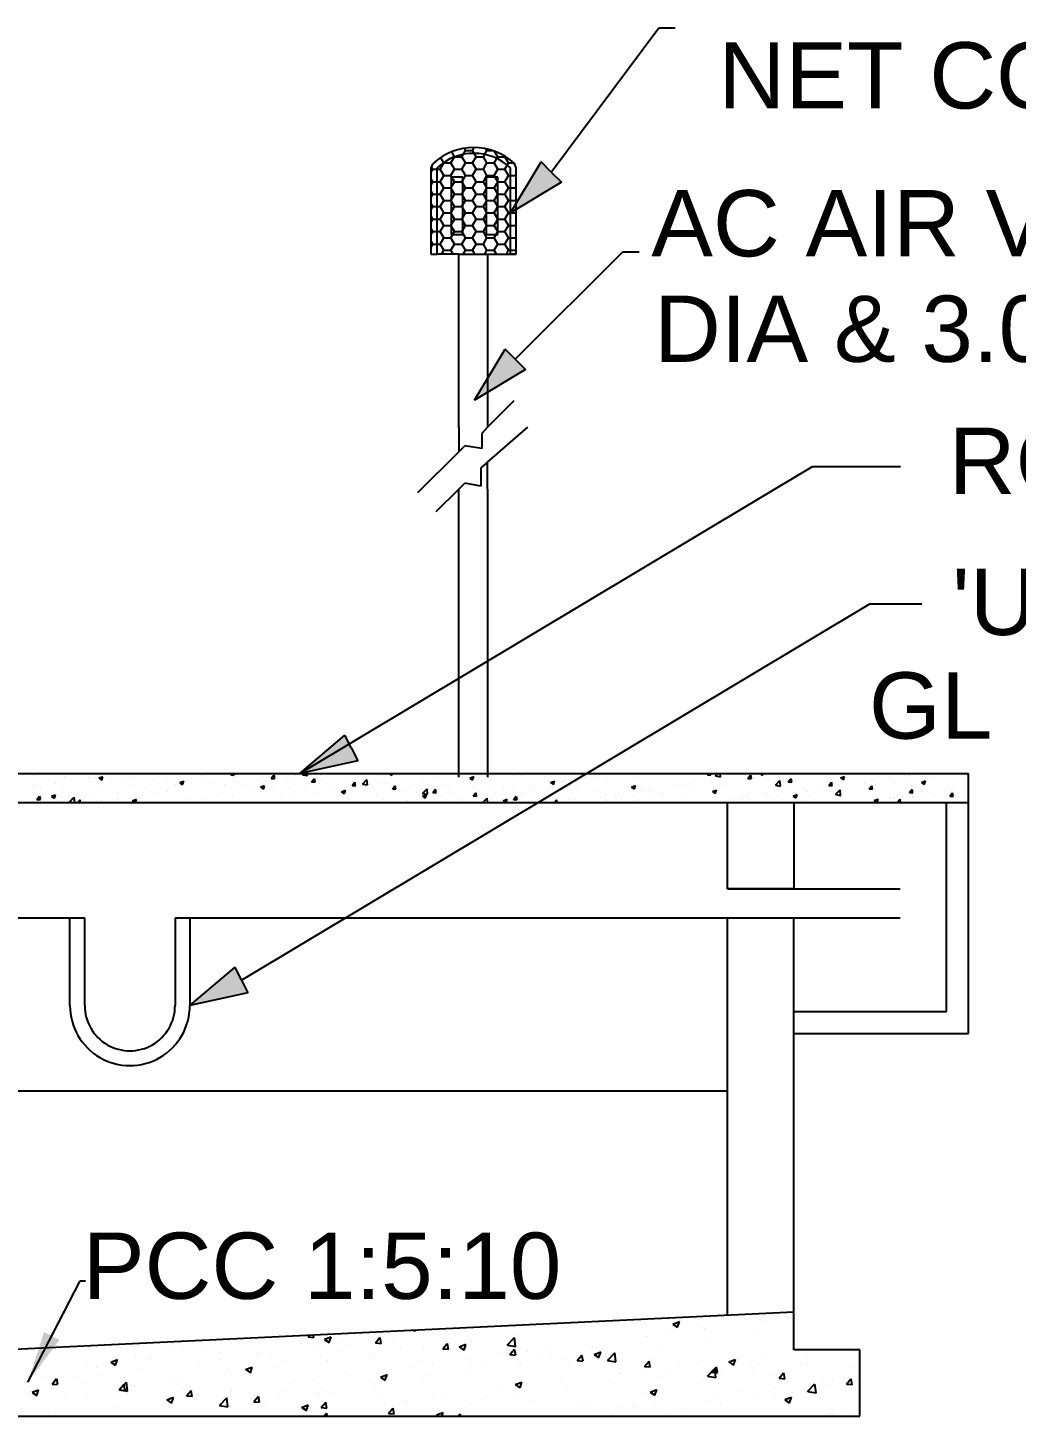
# Model space of a CAD drawing. Header units: metres. Extents: x 0 to 184, y 0 to 104.
# Drawn here: x 4.95 to 10.05, y 14.82 to 21.99 of the extents above; entities that cross this region are included whole.
import ezdxf

# ---------------------------------------------------------------- set-up
doc = ezdxf.new("R2010")
doc.units = ezdxf.units.M
doc.styles.get("Standard").update_dxf_attribs({"font": 'arial.ttf', "height": 0.35})

msp = doc.modelspace()

# ---------------------------------------------------------------- linework, layer by layer
at = {"color": 7, "lineweight": 25}
for p, q in [((7.65043, 21.2407), (8.2045, 21.98526)), ((8.2045, 21.98526), (8.28988, 21.98526)), ((7.15139, 21.32012), (7.13676, 21.34546)), ((7.18855, 21.32012), (7.20712, 21.35229)), ((7.20712, 21.35229), (7.20081, 21.36323)), ((7.20712, 21.35229), (7.24428, 21.35229)), ((7.24428, 21.35229), (7.25294, 21.36729)), ((7.26286, 21.32012), (7.24428, 21.35229)), ((7.30001, 21.32012), (7.31859, 21.35229)), ((7.31859, 21.35229), (7.31367, 21.36082)), ((7.31859, 21.35229), (7.34581, 21.35229)), ((7.37432, 21.32012), (7.35824, 21.34797)), ((7.03154, 21.26327), (7.04106, 21.28507)), ((7.07708, 21.25576), (7.09566, 21.28794)), ((7.09566, 21.28794), (7.07972, 21.31554)), ((7.09566, 21.28794), (7.13281, 21.28794)), ((7.13281, 21.28794), (7.15139, 21.32012)), ((7.15139, 21.25576), (7.13281, 21.28794)), ((7.15139, 21.32012), (7.18855, 21.32012)), ((7.20712, 21.28794), (7.18855, 21.32012)), ((7.18855, 21.25576), (7.20712, 21.28794)), ((7.20712, 21.28794), (7.24428, 21.28794)), ((7.24428, 21.28794), (7.26286, 21.32012)), ((7.26286, 21.25576), (7.24428, 21.28794)), ((7.26286, 21.32012), (7.30001, 21.32012)), ((7.31859, 21.28794), (7.30001, 21.32012)), ((7.30001, 21.25576), (7.31859, 21.28794)), ((7.31859, 21.28794), (7.35574, 21.28794)), ((7.35574, 21.28794), (7.37432, 21.32012)), ((7.37432, 21.25576), (7.35574, 21.28794)), ((7.37432, 21.32012), (7.41148, 21.32012)), ((7.41148, 21.32012), (7.41233, 21.3216)), ((7.43006, 21.28794), (7.41148, 21.32012)), ((7.41148, 21.25576), (7.43006, 21.28794)), ((7.43006, 21.28794), (7.45732, 21.28794)), ((7.44025, 21.03052), (7.59789, 21.29325)), ((7.46998, 21.26327), (7.46046, 21.28507)), ((7.65043, 21.2407), (7.59789, 21.29325)), ((7.03154, 20.8174), (7.03154, 21.26327)), ((7.03154, 21.24125), (7.03992, 21.25576)), ((7.03992, 21.19141), (7.03154, 21.20592)), ((7.03992, 21.25576), (7.03329, 21.26726)), ((7.03992, 21.25576), (7.07708, 21.25576)), ((7.06127, 20.8174), (7.06127, 21.26327)), ((7.09566, 21.22358), (7.07708, 21.25576)), ((7.07708, 21.19141), (7.09566, 21.22358)), ((7.09566, 21.22358), (7.13281, 21.22358)), ((7.13281, 21.22358), (7.15139, 21.25576)), ((7.15139, 21.19141), (7.13281, 21.22358)), ((7.19395, 21.21554), (7.13401, 21.21554)), ((7.13401, 21.21554), (7.13401, 20.9187)), ((7.15139, 21.25576), (7.18855, 21.25576)), ((7.20712, 21.22358), (7.18855, 21.25576)), ((7.18855, 21.19141), (7.20712, 21.22358)), ((7.19395, 20.9187), (7.19395, 21.21554)), ((7.20712, 21.22358), (7.24428, 21.22358)), ((7.24428, 21.22358), (7.26286, 21.25576)), ((7.26286, 21.19141), (7.24428, 21.22358)), ((7.26286, 21.25576), (7.30001, 21.25576)), ((7.31859, 21.22358), (7.30001, 21.25576)), ((7.30001, 21.19141), (7.31859, 21.22358)), ((7.37376, 21.21554), (7.31382, 21.21554)), ((7.31382, 21.21554), (7.31382, 20.9187)), ((7.31859, 21.22358), (7.35574, 21.22358)), ((7.35574, 21.22358), (7.37432, 21.25576)), ((7.37432, 21.19141), (7.35574, 21.22358)), ((7.37376, 20.9187), (7.37376, 21.21554)), ((7.37432, 21.25576), (7.41148, 21.25576)), ((7.43006, 21.22358), (7.41148, 21.25576)), ((7.41148, 21.19141), (7.43006, 21.22358)), ((7.43006, 21.22358), (7.46721, 21.22358)), ((7.44025, 20.8174), (7.44025, 21.26327)), ((7.46721, 21.22358), (7.46998, 21.22837)), ((7.46998, 21.21879), (7.46721, 21.22358)), ((7.46998, 20.8174), (7.46998, 21.26327)), ((7.65043, 21.2407), (7.70298, 21.18816)), ((7.03154, 21.17689), (7.03992, 21.19141)), ((7.03992, 21.12705), (7.03154, 21.14157)), ((7.03154, 21.11254), (7.03992, 21.12705)), ((7.03992, 21.19141), (7.07708, 21.19141)), ((7.03992, 21.12705), (7.07708, 21.12705)), ((7.09566, 21.15923), (7.07708, 21.19141)), ((7.07708, 21.12705), (7.09566, 21.15923)), ((7.09566, 21.09487), (7.07708, 21.12705)), ((7.09566, 21.15923), (7.13281, 21.15923)), ((7.13281, 21.15923), (7.15139, 21.19141)), ((7.15139, 21.12705), (7.13281, 21.15923)), ((7.13281, 21.09487), (7.15139, 21.12705)), ((7.15139, 21.19141), (7.18855, 21.19141)), ((7.15139, 21.12705), (7.18855, 21.12705)), ((7.20712, 21.15923), (7.18855, 21.19141)), ((7.18855, 21.12705), (7.20712, 21.15923)), ((7.20712, 21.09487), (7.18855, 21.12705)), ((7.20712, 21.15923), (7.24428, 21.15923)), ((7.24428, 21.15923), (7.26286, 21.19141)), ((7.26286, 21.12705), (7.24428, 21.15923)), ((7.24428, 21.09487), (7.26286, 21.12705)), ((7.26286, 21.19141), (7.30001, 21.19141)), ((7.26286, 21.12705), (7.30001, 21.12705)), ((7.31859, 21.15923), (7.30001, 21.19141)), ((7.30001, 21.12705), (7.31859, 21.15923)), ((7.31859, 21.09487), (7.30001, 21.12705)), ((7.31859, 21.15923), (7.35574, 21.15923)), ((7.35574, 21.15923), (7.37432, 21.19141)), ((7.37432, 21.12705), (7.35574, 21.15923)), ((7.35574, 21.09487), (7.37432, 21.12705)), ((7.37432, 21.19141), (7.41148, 21.19141)), ((7.37432, 21.12705), (7.41148, 21.12705)), ((7.43006, 21.15923), (7.41148, 21.19141)), ((7.41148, 21.12705), (7.43006, 21.15923)), ((7.43006, 21.09487), (7.41148, 21.12705)), ((7.43006, 21.15923), (7.46721, 21.15923)), ((7.70298, 21.18816), (7.44025, 21.03052)), ((7.46721, 21.15923), (7.46998, 21.16402)), ((7.46998, 21.15444), (7.46721, 21.15923)), ((7.03992, 21.0627), (7.03154, 21.07721)), ((7.03154, 21.04818), (7.03992, 21.0627)), ((7.03992, 21.0627), (7.07708, 21.0627)), ((7.07708, 21.0627), (7.09566, 21.09487)), ((7.09566, 21.03052), (7.07708, 21.0627)), ((7.09566, 21.09487), (7.13281, 21.09487)), ((7.15139, 21.0627), (7.13281, 21.09487)), ((7.13281, 21.03052), (7.15139, 21.0627)), ((7.15139, 21.0627), (7.18855, 21.0627)), ((7.18855, 21.0627), (7.20712, 21.09487)), ((7.20712, 21.03052), (7.18855, 21.0627)), ((7.20712, 21.09487), (7.24428, 21.09487)), ((7.26286, 21.0627), (7.24428, 21.09487)), ((7.24428, 21.03052), (7.26286, 21.0627)), ((7.26286, 21.0627), (7.30001, 21.0627)), ((7.30001, 21.0627), (7.31859, 21.09487)), ((7.31859, 21.03052), (7.30001, 21.0627)), ((7.31859, 21.09487), (7.35574, 21.09487)), ((7.37432, 21.0627), (7.35574, 21.09487)), ((7.35574, 21.03052), (7.37432, 21.0627)), ((7.37432, 21.0627), (7.41148, 21.0627)), ((7.41148, 21.0627), (7.43006, 21.09487)), ((7.43006, 21.03052), (7.41148, 21.0627)), ((7.43006, 21.09487), (7.46721, 21.09487)), ((7.46721, 21.09487), (7.46998, 21.09966)), ((7.46998, 21.09008), (7.46721, 21.09487)), ((7.03992, 20.99834), (7.03154, 21.01286)), ((7.03154, 20.98383), (7.03992, 20.99834)), ((7.03992, 20.99834), (7.07708, 20.99834)), ((7.07708, 20.99834), (7.09566, 21.03052)), ((7.09566, 20.96616), (7.07708, 20.99834)), ((7.09566, 21.03052), (7.13281, 21.03052)), ((7.15139, 20.99834), (7.13281, 21.03052)), ((7.13281, 20.96616), (7.15139, 20.99834)), ((7.15139, 20.99834), (7.18855, 20.99834)), ((7.18855, 20.99834), (7.20712, 21.03052)), ((7.20712, 20.96616), (7.18855, 20.99834)), ((7.20712, 21.03052), (7.24428, 21.03052)), ((7.26286, 20.99834), (7.24428, 21.03052)), ((7.24428, 20.96616), (7.26286, 20.99834)), ((7.26286, 20.99834), (7.30001, 20.99834)), ((7.30001, 20.99834), (7.31859, 21.03052)), ((7.31859, 20.96616), (7.30001, 20.99834)), ((7.31859, 21.03052), (7.35574, 21.03052)), ((7.37432, 20.99834), (7.35574, 21.03052)), ((7.35574, 20.96616), (7.37432, 20.99834)), ((7.37432, 20.99834), (7.41148, 20.99834)), ((7.41148, 20.99834), (7.43006, 21.03052)), ((7.43006, 20.96616), (7.41148, 20.99834)), ((7.43006, 21.03052), (7.46721, 21.03052)), ((7.46721, 21.03052), (7.46998, 21.03531)), ((7.46998, 21.02573), (7.46721, 21.03052)), ((7.03992, 20.93399), (7.03154, 20.9485)), ((7.03154, 20.91947), (7.03992, 20.93399)), ((7.03992, 20.93399), (7.07708, 20.93399)), ((7.07708, 20.93399), (7.09566, 20.96616)), ((7.09566, 20.90181), (7.07708, 20.93399)), ((7.09566, 20.96616), (7.13281, 20.96616)), ((7.15139, 20.93399), (7.13281, 20.96616)), ((7.13281, 20.90181), (7.15139, 20.93399)), ((7.13401, 20.9187), (7.19395, 20.9187)), ((7.15139, 20.93399), (7.18855, 20.93399)), ((7.18855, 20.93399), (7.20712, 20.96616)), ((7.20712, 20.90181), (7.18855, 20.93399)), ((7.20712, 20.96616), (7.24428, 20.96616)), ((7.26286, 20.93399), (7.24428, 20.96616)), ((7.24428, 20.90181), (7.26286, 20.93399)), ((7.26286, 20.93399), (7.30001, 20.93399)), ((7.30001, 20.93399), (7.31859, 20.96616)), ((7.31859, 20.90181), (7.30001, 20.93399)), ((7.31382, 20.9187), (7.37376, 20.9187)), ((7.31859, 20.96616), (7.35574, 20.96616)), ((7.37432, 20.93399), (7.35574, 20.96616)), ((7.35574, 20.90181), (7.37432, 20.93399)), ((7.37432, 20.93399), (7.41148, 20.93399)), ((7.41148, 20.93399), (7.43006, 20.96616)), ((7.43006, 20.90181), (7.41148, 20.93399)), ((7.43006, 20.96616), (7.46721, 20.96616)), ((7.46721, 20.96616), (7.46998, 20.97096)), ((7.46998, 20.96137), (7.46721, 20.96616)), ((7.03992, 20.86963), (7.03154, 20.88415)), ((7.03154, 20.85512), (7.03992, 20.86963)), ((7.03992, 20.86963), (7.07708, 20.86963)), ((7.07708, 20.86963), (7.09566, 20.90181)), ((7.09566, 20.83745), (7.07708, 20.86963)), ((7.09566, 20.90181), (7.13281, 20.90181)), ((7.15139, 20.86963), (7.13281, 20.90181)), ((7.13281, 20.83745), (7.15139, 20.86963)), ((7.15139, 20.86963), (7.18855, 20.86963)), ((7.18855, 20.86963), (7.20712, 20.90181)), ((7.20712, 20.83745), (7.18855, 20.86963)), ((7.20712, 20.90181), (7.24428, 20.90181)), ((7.26286, 20.86963), (7.24428, 20.90181)), ((7.24428, 20.83745), (7.26286, 20.86963)), ((7.26286, 20.86963), (7.30001, 20.86963)), ((7.30001, 20.86963), (7.31859, 20.90181)), ((7.31859, 20.83745), (7.30001, 20.86963)), ((7.31859, 20.90181), (7.35574, 20.90181)), ((7.37432, 20.86963), (7.35574, 20.90181)), ((7.35574, 20.83745), (7.37432, 20.86963)), ((7.37432, 20.86963), (7.41148, 20.86963)), ((7.41148, 20.86963), (7.43006, 20.90181)), ((7.43006, 20.83745), (7.41148, 20.86963)), ((7.43006, 20.90181), (7.46721, 20.90181)), ((7.46721, 20.90181), (7.46998, 20.9066)), ((7.46998, 20.89702), (7.46721, 20.90181)), ((7.46721, 20.83745), (7.46998, 20.84225)), ((7.03292, 20.8174), (7.03154, 20.81979)), ((7.03154, 20.8174), (7.06127, 20.8174)), ((7.17273, 20.8174), (7.06127, 20.8174)), ((7.08408, 20.8174), (7.09566, 20.83745)), ((7.09566, 20.83746), (7.13281, 20.83746)), ((7.14439, 20.8174), (7.13281, 20.83745)), ((7.17273, 20.8174), (7.32135, 20.8174)), ((7.17273, 19.92567), (7.17273, 20.8174)), ((7.19555, 20.8174), (7.20712, 20.83745)), ((7.20712, 20.83746), (7.24428, 20.83746)), ((7.25586, 20.8174), (7.24428, 20.83745)), ((7.30701, 20.8174), (7.31859, 20.83745)), ((7.31859, 20.83746), (7.35574, 20.83746)), ((7.32135, 20.8174), (7.44025, 20.8174)), ((7.32135, 20.8174), (7.44025, 20.8174)), ((7.32135, 20.8174), (7.32135, 19.92567)), ((7.36732, 20.8174), (7.35574, 20.83745)), ((7.41848, 20.8174), (7.43006, 20.83745)), ((7.43006, 20.83746), (7.46721, 20.83746)), ((7.44025, 20.8174), (7.46998, 20.8174)), ((7.46998, 20.8174), (7.44025, 20.8174)), ((7.46464, 20.27523), (8.0187, 20.82929)), ((7.46998, 20.83266), (7.46721, 20.83745)), ((7.89926, 20.70984), (8.0187, 20.82929)), ((8.0187, 20.82929), (8.10409, 20.82929)), ((7.25446, 20.06505), (7.4121, 20.32777)), ((7.46464, 20.27523), (7.4121, 20.32777)), ((7.46464, 20.27523), (7.51719, 20.22268)), ((7.51719, 20.22268), (7.25446, 20.06505)), ((7.32135, 19.92567), (7.4593, 20.06362)), ((7.17273, 19.92567), (7.17273, 19.79782)), ((7.32135, 19.92567), (7.29124, 19.89279)), ((7.32135, 19.74454), (7.52909, 19.92567)), ((7.29124, 19.89279), (7.29124, 19.81541)), ((7.17273, 19.79782), (6.96002, 19.58678)), ((7.17273, 19.79782), (7.20439, 19.82922)), ((7.29124, 19.81541), (7.20439, 19.82922)), ((6.35272, 18.13848), (8.99756, 19.72183)), ((7.32135, 19.74454), (7.28775, 19.71524)), ((7.28775, 19.71524), (7.28775, 19.62157)), ((7.32135, 19.6058), (7.32135, 19.74454)), ((8.99756, 19.72183), (9.45177, 19.72183)), ((7.17273, 19.6058), (7.20426, 19.63733)), ((7.28775, 19.62157), (7.20426, 19.63733)), ((7.05687, 19.48994), (7.17273, 19.6058)), ((7.17273, 18.11959), (7.17273, 19.6058)), ((7.32135, 19.6058), (7.32135, 18.11959)), ((6.05211, 17.07381), (9.29277, 19.01386)), ((9.29277, 19.01386), (9.56089, 19.01386)), ((6.35272, 18.13848), (6.5862, 18.33687)), ((6.61915, 18.27027), (6.5862, 18.33687)), ((6.61915, 18.27027), (6.6521, 18.20366)), ((6.6521, 18.20366), (6.35272, 18.13848)), ((3.59952, 18.13848), (9.80277, 18.13848)), ((4.9837, 18.12941), (4.9837, 18.12941)), ((5.13868, 18.12286), (5.13868, 18.12286)), ((5.26184, 18.11851), (5.26184, 18.11851)), ((5.27086, 18.11777), (5.27086, 18.11777)), ((5.31681, 18.11513), (5.33714, 18.12293)), ((5.33152, 18.10516), (5.33741, 18.12271)), ((5.41992, 18.13821), (5.41992, 18.13821)), ((5.48947, 18.12538), (5.48947, 18.12538)), ((5.69738, 18.13567), (5.69738, 18.13567)), ((5.85236, 18.12912), (5.85236, 18.12912)), ((5.99782, 18.13251), (6.00282, 18.13848)), ((5.99786, 18.13242), (6.01522, 18.1309)), ((6.00734, 18.12257), (6.00734, 18.12257)), ((6.00953, 18.12095), (6.00953, 18.12095)), ((6.01594, 18.13047), (6.01446, 18.13848)), ((6.20605, 18.11429), (6.22005, 18.13097)), ((6.22417, 18.11225), (6.22082, 18.13045)), ((6.32842, 18.13138), (6.32842, 18.13138)), ((6.36695, 18.13247), (6.37271, 18.13848)), ((6.36713, 18.13211), (6.39295, 18.12811)), ((6.3928, 18.12824), (6.39161, 18.13848)), ((6.45815, 18.12754), (6.45815, 18.12754)), ((6.75234, 18.1273), (6.75234, 18.1273)), ((6.81305, 18.13848), (6.82705, 18.12903)), ((6.82715, 18.12905), (6.83031, 18.13848)), ((7.0567, 18.12281), (7.0567, 18.12281)), ((7.16665, 18.13729), (7.16665, 18.13729)), ((7.22967, 18.11576), (7.24999, 18.12356)), ((7.24438, 18.1058), (7.25027, 18.12334)), ((7.46203, 18.12869), (7.46203, 18.12869)), ((7.49274, 18.13181), (7.49274, 18.13181)), ((7.82225, 18.11915), (7.82225, 18.11915)), ((7.87022, 18.12307), (7.87022, 18.12307)), ((8.23141, 18.13498), (8.23141, 18.13498)), ((8.45638, 18.13227), (8.46159, 18.13848)), ((8.45642, 18.13218), (8.47377, 18.13066)), ((8.47449, 18.13021), (8.47296, 18.13848)), ((8.49736, 18.12695), (8.50842, 18.13848)), ((8.49754, 18.12659), (8.52336, 18.12259)), ((8.52322, 18.12272), (8.52138, 18.13848)), ((8.65835, 18.13772), (8.65835, 18.13772)), ((8.6612, 18.12514), (8.6612, 18.12514)), ((8.66461, 18.11405), (8.67861, 18.13073)), ((8.68273, 18.11199), (8.67937, 18.13019)), ((8.72685, 18.13848), (8.73991, 18.12966)), ((8.73388, 18.13471), (8.73388, 18.13471)), ((8.74, 18.12968), (8.74296, 18.13848)), ((8.82517, 18.1209), (8.82517, 18.1209)), ((9.14252, 18.11639), (9.16285, 18.1242)), ((9.15723, 18.10643), (9.16312, 18.12397)), ((9.31846, 18.13342), (9.31846, 18.13342)), ((9.47344, 18.12687), (9.47344, 18.12687)), ((9.49943, 18.13105), (9.49943, 18.13105)), ((9.56384, 18.12407), (9.56384, 18.12407)), ((9.62842, 18.12032), (9.62842, 18.12032)), ((9.80277, 16.79754), (9.80277, 18.13848)), ((4.97342, 18.07742), (4.97342, 18.07742)), ((5.01353, 18.06272), (5.01353, 18.06272)), ((5.09253, 18.08944), (5.09253, 18.08944)), ((5.12007, 18.096), (5.12007, 18.096)), ((5.12348, 18.0772), (5.12348, 18.0772)), ((5.29366, 18.11632), (5.29366, 18.11632)), ((5.30684, 18.10134), (5.30684, 18.10134)), ((5.31699, 18.11489), (5.33143, 18.10515)), ((5.3314, 18.05476), (5.3314, 18.05476)), ((5.37952, 18.11091), (5.37952, 18.11091)), ((5.44864, 18.10977), (5.44864, 18.10977)), ((5.50072, 18.08382), (5.50072, 18.08382)), ((5.56303, 18.06015), (5.56303, 18.06015)), ((5.60362, 18.10322), (5.60362, 18.10322)), ((5.67003, 18.11289), (5.67003, 18.11289)), ((5.71382, 18.08192), (5.71382, 18.08192)), ((5.73404, 18.09188), (5.75437, 18.09968)), ((5.73422, 18.09164), (5.74866, 18.0819)), ((5.74875, 18.08191), (5.75464, 18.09946)), ((5.7586, 18.09667), (5.7586, 18.09667)), ((5.77908, 18.05906), (5.77908, 18.05906)), ((5.86288, 18.10236), (5.86288, 18.10236)), ((5.91358, 18.09012), (5.91358, 18.09012)), ((5.96243, 18.0832), (5.96243, 18.0832)), ((6.03511, 18.09277), (6.03511, 18.09277)), ((6.06856, 18.08358), (6.06856, 18.08358)), ((6.11953, 18.06941), (6.11953, 18.06941)), ((6.14507, 18.10724), (6.14507, 18.10724)), ((6.15127, 18.06863), (6.1716, 18.07643)), ((6.15145, 18.06839), (6.16589, 18.05864)), ((6.15679, 18.04607), (6.15679, 18.04607)), ((6.16232, 18.11602), (6.16232, 18.11602)), ((6.16598, 18.05866), (6.17187, 18.07621)), ((6.2061, 18.1142), (6.22345, 18.11268)), ((6.22354, 18.07703), (6.22354, 18.07703)), ((6.28884, 18.09847), (6.28884, 18.09847)), ((6.30585, 18.06651), (6.30585, 18.06651)), ((6.3173, 18.10948), (6.3173, 18.10948)), ((6.37852, 18.07048), (6.37852, 18.07048)), ((6.41429, 18.09607), (6.42829, 18.11275)), ((6.41434, 18.09598), (6.43169, 18.09446)), ((6.43241, 18.09403), (6.42905, 18.11223)), ((6.45249, 18.08509), (6.45249, 18.08509)), ((6.47228, 18.10293), (6.47228, 18.10293)), ((6.5335, 18.06393), (6.5335, 18.06393)), ((6.5685, 18.04537), (6.58883, 18.05318)), ((6.58321, 18.03541), (6.5891, 18.05295)), ((6.60328, 18.10686), (6.60328, 18.10686)), ((6.61803, 18.06506), (6.61803, 18.06506)), ((6.62253, 18.07786), (6.63652, 18.09454)), ((6.62257, 18.07776), (6.63993, 18.07625)), ((6.62726, 18.09638), (6.62726, 18.09638)), ((6.64064, 18.07581), (6.63729, 18.09401)), ((6.67679, 18.08442), (6.6994, 18.10798)), ((6.67697, 18.08406), (6.70279, 18.08005)), ((6.68848, 18.05738), (6.68848, 18.05738)), ((6.69071, 18.07463), (6.69071, 18.07463)), ((6.70265, 18.08019), (6.69944, 18.10776)), ((6.78224, 18.08983), (6.78224, 18.08983)), ((6.80067, 18.0891), (6.80067, 18.0891)), ((6.83076, 18.05964), (6.84476, 18.07632)), ((6.83081, 18.05955), (6.84816, 18.05803)), ((6.84346, 18.05084), (6.84346, 18.05084)), ((6.84888, 18.05759), (6.84552, 18.07579)), ((6.89546, 18.04924), (6.89546, 18.04924)), ((6.93722, 18.08329), (6.93722, 18.08329)), ((6.98402, 18.11324), (6.98402, 18.11324)), ((6.98663, 18.03636), (7.00925, 18.05993)), ((7.01249, 18.03213), (7.00928, 18.0597)), ((7.039, 18.04142), (7.053, 18.0581)), ((7.04625, 18.07101), (7.04625, 18.07101)), ((7.05712, 18.03937), (7.05376, 18.05757)), ((7.0922, 18.07674), (7.0922, 18.07674)), ((7.12341, 18.07056), (7.12341, 18.07056)), ((7.19531, 18.09145), (7.19531, 18.09145)), ((7.22984, 18.11552), (7.24428, 18.10578)), ((7.24718, 18.07019), (7.24718, 18.07019)), ((7.27363, 18.04692), (7.27363, 18.04692)), ((7.29272, 18.09962), (7.29272, 18.09962)), ((7.34195, 18.11004), (7.34195, 18.11004)), ((7.34631, 18.05649), (7.34631, 18.05649)), ((7.40216, 18.06364), (7.40216, 18.06364)), ((7.45626, 18.07096), (7.45626, 18.07096)), ((7.5316, 18.06494), (7.5316, 18.06494)), ((7.55714, 18.05709), (7.55714, 18.05709)), ((7.63827, 18.0556), (7.63827, 18.0556)), ((7.63962, 18.0951), (7.63962, 18.0951)), ((7.6469, 18.09251), (7.66722, 18.10031)), ((7.64707, 18.09227), (7.66152, 18.08253)), ((7.66161, 18.08255), (7.6675, 18.10009)), ((7.70091, 18.094), (7.70091, 18.094)), ((7.71212, 18.05055), (7.71212, 18.05055)), ((7.7123, 18.10467), (7.7123, 18.10467)), ((7.78492, 18.07419), (7.78492, 18.07419)), ((7.93571, 18.09595), (7.93571, 18.09595)), ((8.06413, 18.06926), (8.08446, 18.07706)), ((8.0643, 18.06902), (8.07875, 18.05928)), ((8.07884, 18.05929), (8.08473, 18.07684)), ((8.08477, 18.1164), (8.08477, 18.1164)), ((8.11186, 18.05282), (8.11186, 18.05282)), ((8.15041, 18.05053), (8.15041, 18.05053)), ((8.29521, 18.07696), (8.29521, 18.07696)), ((8.31972, 18.07959), (8.31972, 18.07959)), ((8.36789, 18.08653), (8.36789, 18.08653)), ((8.37867, 18.0601), (8.37867, 18.0601)), ((8.47785, 18.10101), (8.47785, 18.10101)), ((8.48136, 18.04601), (8.50169, 18.05381)), ((8.48904, 18.10865), (8.48904, 18.10865)), ((8.49607, 18.03604), (8.50196, 18.05359)), ((8.52773, 18.08054), (8.52773, 18.08054)), ((8.66465, 18.11396), (8.68201, 18.11244)), ((8.67438, 18.09913), (8.67438, 18.09913)), ((8.8072, 18.0789), (8.82982, 18.10247)), ((8.80739, 18.07854), (8.83321, 18.07453)), ((8.83306, 18.07467), (8.82985, 18.10224)), ((8.87285, 18.09583), (8.88685, 18.11251)), ((8.87289, 18.09574), (8.89024, 18.09422)), ((8.89096, 18.09377), (8.8876, 18.11197)), ((8.95081, 18.05882), (8.95081, 18.05882)), ((9.02349, 18.06839), (9.02349, 18.06839)), ((9.08109, 18.07761), (9.09508, 18.09429)), ((9.08113, 18.07752), (9.09848, 18.076)), ((9.0992, 18.07555), (9.09584, 18.09375)), ((9.11705, 18.03084), (9.13966, 18.05441)), ((9.11734, 18.06328), (9.11734, 18.06328)), ((9.13345, 18.08286), (9.13345, 18.08286)), ((9.1429, 18.02661), (9.1397, 18.05418)), ((9.1427, 18.11615), (9.15714, 18.10641)), ((9.1543, 18.05168), (9.1543, 18.05168)), ((9.26813, 18.08505), (9.26813, 18.08505)), ((9.28933, 18.0594), (9.30332, 18.07608)), ((9.28936, 18.0593), (9.30672, 18.05778)), ((9.30743, 18.05733), (9.30408, 18.07553)), ((9.3168, 18.107), (9.3168, 18.107)), ((9.32361, 18.08074), (9.32361, 18.08074)), ((9.38948, 18.11657), (9.38948, 18.11657)), ((9.41719, 18.10549), (9.41719, 18.10549)), ((9.49292, 18.1098), (9.49292, 18.1098)), ((9.49756, 18.04118), (9.51156, 18.05786)), ((9.51567, 18.03911), (9.51231, 18.05731)), ((9.55975, 18.09314), (9.58008, 18.10094)), ((9.55993, 18.0929), (9.57437, 18.08316)), ((9.56248, 18.04606), (9.56248, 18.04606)), ((9.57447, 18.08318), (9.58035, 18.10072)), ((9.67909, 18.05025), (9.67909, 18.05025)), ((9.7111, 18.0492), (9.7111, 18.0492)), ((9.7318, 18.07512), (9.7318, 18.07512)), ((9.7834, 18.11378), (9.7834, 18.11378)), ((9.78904, 18.06472), (9.78904, 18.06472)), ((4.84338, 17.98985), (8.55891, 17.98985)), ((4.99278, 17.99664), (4.99278, 17.99664)), ((4.99691, 18.00523), (5.01091, 18.02191)), ((4.99696, 18.00513), (5.01432, 18.00361)), ((5.01504, 18.00319), (5.01168, 18.02139)), ((5.0197, 18.01429), (5.0197, 18.01429)), ((5.07287, 18.02149), (5.0932, 18.02929)), ((5.07305, 18.02125), (5.08749, 18.01151)), ((5.08759, 18.01153), (5.09347, 18.02907)), ((5.11654, 17.99936), (5.11654, 17.99936)), ((5.16209, 18.0257), (5.16209, 18.0257)), ((5.16606, 17.99383), (5.18868, 18.01739)), ((5.16624, 17.99347), (5.18957, 17.98985)), ((5.17468, 18.00774), (5.17468, 18.00774)), ((5.19189, 17.98985), (5.18871, 18.01717)), ((5.20754, 17.98985), (5.21915, 18.00369)), ((5.22237, 17.98985), (5.21992, 18.00317)), ((5.26733, 18.02112), (5.26733, 18.02112)), ((5.30314, 17.9964), (5.30314, 17.9964)), ((5.32966, 18.00119), (5.32966, 18.00119)), ((5.4131, 18.01088), (5.4131, 18.01088)), ((5.41639, 18.04157), (5.41639, 18.04157)), ((5.48464, 17.99464), (5.48464, 17.99464)), ((5.4901, 17.99824), (5.51043, 18.00604)), ((5.49028, 17.998), (5.50236, 17.98985)), ((5.50535, 17.98985), (5.51071, 18.00582)), ((5.59645, 18.03502), (5.59645, 18.03502)), ((5.66913, 18.04458), (5.66913, 18.04458)), ((5.7809, 18.01129), (5.7809, 18.01129)), ((5.85935, 18.00571), (5.85935, 18.00571)), ((5.95022, 18.04035), (5.95022, 18.04035)), ((6.006, 18.0243), (6.006, 18.0243)), ((6.06869, 17.99274), (6.06869, 17.99274)), ((6.25205, 18.01688), (6.25205, 18.01688)), ((6.32473, 18.02644), (6.32473, 18.02644)), ((6.43468, 18.04092), (6.43468, 18.04092)), ((6.56868, 18.04513), (6.58312, 18.03539)), ((6.59975, 18.01022), (6.59975, 18.01022)), ((6.74881, 18.03066), (6.74881, 18.03066)), ((6.78479, 18.01244), (6.78479, 18.01244)), ((6.90764, 17.99874), (6.90764, 17.99874)), ((6.9541, 18.0415), (6.9541, 18.0415)), ((6.98032, 18.0083), (6.98032, 18.0083)), ((6.98573, 18.02212), (7.00606, 18.02993)), ((6.98591, 18.02188), (7.00035, 18.01214)), ((6.98681, 18.036), (7.01264, 18.032)), ((6.99844, 18.04429), (6.99844, 18.04429)), ((7.00044, 18.01216), (7.00633, 18.0297)), ((7.03905, 18.04133), (7.0564, 18.03981)), ((7.09028, 18.02278), (7.09028, 18.02278)), ((7.15342, 18.03774), (7.15342, 18.03774)), ((7.19178, 17.99481), (7.19178, 17.99481)), ((7.19298, 18.00682), (7.19298, 18.00682)), ((7.24724, 18.0232), (7.26123, 18.03988)), ((7.24728, 18.02311), (7.26464, 18.02159)), ((7.26535, 18.02115), (7.262, 18.03935)), ((7.29796, 17.98985), (7.31909, 18.01188)), ((7.3084, 18.03119), (7.3084, 18.03119)), ((7.32166, 17.98985), (7.31913, 18.01165)), ((7.33842, 18.01339), (7.33842, 18.01339)), ((7.36229, 18.03588), (7.36229, 18.03588)), ((7.40296, 17.99887), (7.42329, 18.00667)), ((7.40314, 17.99863), (7.41615, 17.98985)), ((7.41799, 17.98985), (7.42356, 18.00645)), ((7.45548, 18.00498), (7.46947, 18.02166)), ((7.45552, 18.00489), (7.47287, 18.00337)), ((7.46338, 18.02464), (7.46338, 18.02464)), ((7.47359, 18.00293), (7.47023, 18.02113)), ((7.48921, 18.03516), (7.48921, 18.03516)), ((7.61836, 18.0181), (7.61836, 18.0181)), ((7.63592, 17.99016), (7.63592, 17.99016)), ((7.6663, 17.98985), (7.67771, 18.00344)), ((7.68088, 17.98985), (7.67847, 18.00291)), ((7.74588, 18.00464), (7.74588, 18.00464)), ((7.77334, 18.01155), (7.77334, 18.01155)), ((7.81179, 17.9924), (7.81179, 17.9924)), ((7.8671, 18.044), (7.8671, 18.044)), ((7.92832, 18.005), (7.92832, 18.005)), ((7.92923, 18.02878), (7.92923, 18.02878)), ((7.93218, 17.99931), (7.93218, 17.99931)), ((7.9811, 18.02147), (7.9811, 18.02147)), ((8.00191, 18.03835), (8.00191, 18.03835)), ((8.02208, 18.03745), (8.02208, 18.03745)), ((8.08124, 18.01975), (8.08124, 18.01975)), ((8.0833, 17.99845), (8.0833, 17.99845)), ((8.17706, 18.0309), (8.17706, 18.0309)), ((8.22788, 18.03834), (8.22788, 18.03834)), ((8.23828, 17.9919), (8.23828, 17.9919)), ((8.33204, 18.02435), (8.33204, 18.02435)), ((8.48153, 18.04577), (8.49598, 18.03603)), ((8.48702, 18.01781), (8.48702, 18.01781)), ((8.55891, 17.98985), (8.90074, 17.98985)), ((8.55891, 17.54399), (8.55891, 17.98985)), ((8.58483, 18.01064), (8.58483, 18.01064)), ((8.642, 18.01126), (8.642, 18.01126)), ((8.65751, 18.02021), (8.65751, 18.02021)), ((8.67085, 18.00248), (8.67085, 18.00248)), ((8.76746, 18.03468), (8.76746, 18.03468)), ((8.79698, 18.00471), (8.79698, 18.00471)), ((8.81567, 17.99356), (8.81567, 17.99356)), ((8.82164, 18.02425), (8.82164, 18.02425)), ((8.89859, 18.02275), (8.91892, 18.03056)), ((8.89876, 18.02252), (8.91321, 18.01277)), ((8.90074, 17.98985), (9.80277, 17.98985)), ((8.90074, 17.98985), (8.90074, 17.54399)), ((8.9133, 18.01279), (8.91919, 18.03034)), ((8.95197, 17.99816), (8.95197, 17.99816)), ((8.9707, 18.04469), (8.9707, 18.04469)), ((8.98498, 18.02262), (8.98498, 18.02262)), ((9.10695, 17.99161), (9.10695, 17.99161)), ((9.11723, 18.03048), (9.14305, 18.02648)), ((9.24042, 17.9925), (9.24042, 17.9925)), ((9.3131, 18.00207), (9.3131, 18.00207)), ((9.31582, 17.9995), (9.33615, 18.00731)), ((9.31599, 17.99926), (9.32994, 17.98985)), ((9.33064, 17.98985), (9.33642, 18.00709)), ((9.39317, 18.017), (9.39317, 18.017)), ((9.41366, 18.00884), (9.41366, 18.00884)), ((9.42306, 18.01654), (9.42306, 18.01654)), ((9.43367, 17.98985), (9.4495, 18.00636)), ((9.45143, 17.98985), (9.44954, 18.00613)), ((9.4976, 18.04108), (9.51495, 18.03957)), ((9.56031, 18.02743), (9.56031, 18.02743)), ((9.60641, 18.04068), (9.60641, 18.04068)), ((9.68847, 16.91184), (9.68847, 17.98985)), ((9.7058, 18.02296), (9.7198, 18.03964)), ((9.70584, 18.02287), (9.72319, 18.02135)), ((9.72391, 18.02089), (9.72055, 18.03909)), ((8.90074, 17.54399), (8.55891, 17.54399)), ((8.55891, 17.54399), (9.45064, 17.54399)), ((4.84338, 17.39537), (5.24387, 17.39537)), ((5.16767, 16.94272), (5.16767, 17.39537)), ((5.24387, 16.94262), (5.24387, 17.39537)), ((5.70972, 17.39537), (5.70972, 16.94262)), ((5.70972, 17.39537), (6.32959, 17.39537)), ((5.78592, 17.39537), (5.78592, 16.94272)), ((6.32959, 17.39537), (8.55891, 17.39537)), ((8.55891, 17.39537), (9.45064, 17.39537)), ((8.55891, 15.3444), (8.55891, 17.39537)), ((8.90074, 16.94951), (8.90074, 17.39537)), ((5.78568, 16.94202), (6.01917, 17.14041)), ((6.05211, 17.07381), (6.01917, 17.14041)), ((6.05211, 17.07381), (6.08506, 17.0072)), ((6.08506, 17.0072), (5.78568, 16.94202)), ((8.90074, 15.16605), (8.90074, 16.94951)), ((8.90074, 16.91184), (9.68847, 16.91184)), ((8.90074, 16.79754), (9.80277, 16.79754)), ((4.84338, 16.5018), (8.55891, 16.5018)), ((4.9511, 15.00042), (5.22026, 15.52305)), ((5.07359, 15.23825), (5.22026, 15.52305)), ((5.22026, 15.52305), (5.24705, 15.52305)), ((8.90074, 15.3608), (4.84338, 15.16605)), ((8.70985, 15.33152), (8.70985, 15.33152)), ((8.7764, 15.34768), (8.7764, 15.34768)), ((8.86768, 15.33214), (8.86768, 15.33214)), ((6.93781, 15.26658), (6.9503, 15.26464)), ((6.95016, 15.26477), (6.94988, 15.26716)), ((7.0439, 15.26612), (7.0439, 15.26612)), ((7.11412, 15.25867), (7.11412, 15.25867)), ((7.73395, 15.27958), (7.73395, 15.27958)), ((7.98239, 15.31365), (7.98239, 15.31365)), ((8.27779, 15.29943), (8.31167, 15.31244)), ((8.27796, 15.2992), (8.30203, 15.28296)), ((8.30212, 15.28298), (8.31193, 15.31222)), ((8.42766, 15.28308), (8.42766, 15.28308)), ((8.44096, 15.27596), (8.44096, 15.27596)), ((8.72066, 15.2539), (8.72066, 15.2539)), ((8.74654, 15.31619), (8.74654, 15.31619)), ((6.00021, 15.20173), (6.00021, 15.20173)), ((6.09918, 15.20956), (6.09918, 15.20956)), ((6.15162, 15.2196), (6.15162, 15.2196)), ((6.35748, 15.19865), (6.35748, 15.19865)), ((6.3961, 15.23295), (6.40277, 15.2409)), ((6.39614, 15.23286), (6.42506, 15.23033)), ((6.42576, 15.2299), (6.42355, 15.2419)), ((6.43393, 15.18581), (6.43393, 15.18581)), ((6.48046, 15.22087), (6.51434, 15.23388)), ((6.48063, 15.22064), (6.5047, 15.2044)), ((6.50479, 15.20442), (6.5146, 15.23366)), ((6.55506, 15.20176), (6.55506, 15.20176)), ((6.61578, 15.18773), (6.61578, 15.18773)), ((6.73832, 15.22589), (6.73832, 15.22589)), ((6.74316, 15.20259), (6.76649, 15.23039)), ((6.7432, 15.2025), (6.77212, 15.19997)), ((6.77282, 15.19953), (6.76722, 15.22986)), ((6.83194, 15.21023), (6.83194, 15.21023)), ((7.09022, 15.17222), (7.11355, 15.20002)), ((7.11988, 15.16916), (7.11428, 15.19949)), ((7.17584, 15.18212), (7.20972, 15.19512)), ((7.17601, 15.18189), (7.20008, 15.16565)), ((7.20017, 15.16567), (7.20999, 15.19491)), ((7.23823, 15.21233), (7.23823, 15.21233)), ((7.4235, 15.19158), (7.46119, 15.23086)), ((7.42368, 15.19123), (7.46671, 15.18455)), ((7.46657, 15.18468), (7.46122, 15.23064)), ((7.48264, 15.2433), (7.48264, 15.2433)), ((7.83098, 15.19565), (7.83098, 15.19565)), ((7.86329, 15.18621), (7.86329, 15.18621)), ((8.13657, 15.23589), (8.13657, 15.23589)), ((8.14548, 15.23465), (8.14548, 15.23465)), ((8.22091, 15.18355), (8.22091, 15.18355)), ((8.2577, 15.25183), (8.2577, 15.25183)), ((8.47223, 15.21983), (8.47223, 15.21983)), ((5.37852, 15.10356), (5.4124, 15.11657)), ((5.40285, 15.08711), (5.41266, 15.11635)), ((5.4263, 15.1773), (5.4263, 15.1773)), ((5.50736, 15.13668), (5.50736, 15.13668)), ((5.58725, 15.12272), (5.58725, 15.12272)), ((5.6846, 15.16639), (5.6846, 15.16639)), ((5.7558, 15.17075), (5.7558, 15.17075)), ((5.86944, 15.17116), (5.86944, 15.17116)), ((5.9429, 15.15548), (5.9429, 15.15548)), ((5.94508, 15.12146), (5.94508, 15.12146)), ((6.12834, 15.14558), (6.12834, 15.14558)), ((6.2012, 15.14456), (6.2012, 15.14456)), ((6.26757, 15.11335), (6.26757, 15.11335)), ((6.4595, 15.13365), (6.4595, 15.13365)), ((6.49407, 15.111), (6.49407, 15.111)), ((6.54975, 15.16179), (6.54975, 15.16179)), ((6.7178, 15.12274), (6.7178, 15.12274)), ((6.73848, 15.14198), (6.73848, 15.14198)), ((6.87408, 15.17682), (6.87408, 15.17682)), ((6.9761, 15.11182), (6.9761, 15.11182)), ((6.9898, 15.17826), (6.9898, 15.17826)), ((7.09026, 15.17213), (7.11918, 15.1696)), ((7.13238, 15.16591), (7.13238, 15.16591)), ((7.221, 15.11535), (7.221, 15.11535)), ((7.39068, 15.15499), (7.39068, 15.15499)), ((7.43729, 15.14186), (7.46061, 15.16966)), ((7.43732, 15.14177), (7.46624, 15.13924)), ((7.46694, 15.1388), (7.46134, 15.16913)), ((7.52659, 15.15558), (7.52659, 15.15558)), ((7.58111, 15.13777), (7.58111, 15.13777)), ((7.64772, 15.17153), (7.64772, 15.17153)), ((7.64898, 15.14408), (7.64898, 15.14408)), ((7.72807, 15.1185), (7.72807, 15.1185)), ((7.78435, 15.1115), (7.80767, 15.13929)), ((7.78438, 15.11141), (7.8133, 15.10888)), ((7.814, 15.10843), (7.80841, 15.13876)), ((7.87123, 15.14337), (7.90511, 15.15637)), ((7.8714, 15.14313), (7.89547, 15.1269)), ((7.89556, 15.12692), (7.90537, 15.15616)), ((7.90728, 15.13317), (7.90728, 15.13317)), ((7.9399, 15.11149), (7.97759, 15.15077)), ((7.94008, 15.11114), (7.98311, 15.10446)), ((7.97651, 15.15257), (7.97651, 15.15257)), ((7.98297, 15.10459), (7.97763, 15.15055)), ((8.16558, 15.12225), (8.16558, 15.12225)), ((8.42388, 15.11134), (8.42388, 15.11134)), ((8.56661, 15.10461), (8.60049, 15.11762)), ((8.59094, 15.08817), (8.60075, 15.11741)), ((8.61925, 15.12535), (8.61925, 15.12535)), ((8.74039, 15.14129), (8.74039, 15.14129)), ((9.24257, 15.16605), (8.90074, 15.16605)), ((8.92364, 15.16542), (8.92364, 15.16542)), ((8.95919, 15.1238), (8.95919, 15.1238)), ((9.2105, 15.16008), (9.2105, 15.16008)), ((9.24257, 14.82422), (9.24257, 15.16605)), ((5.01164, 15.06943), (5.01164, 15.06943)), ((5.25605, 15.1004), (5.25605, 15.1004)), ((5.30507, 15.07428), (5.30507, 15.07428)), ((5.3351, 15.04115), (5.3351, 15.04115)), ((5.37869, 15.10333), (5.40276, 15.08709)), ((5.51836, 15.06528), (5.51836, 15.06528)), ((5.82395, 15.10551), (5.82395, 15.10551)), ((5.98538, 15.06492), (5.98538, 15.06492)), ((5.99432, 15.04065), (5.99432, 15.04065)), ((6.0739, 15.06481), (6.10778, 15.07781)), ((6.07407, 15.06458), (6.09814, 15.04834)), ((6.09823, 15.04836), (6.10804, 15.0776)), ((6.24564, 15.07693), (6.24564, 15.07693)), ((6.76929, 15.02606), (6.80317, 15.03906)), ((6.79362, 15.00961), (6.80343, 15.03885)), ((6.91661, 15.07528), (6.91661, 15.07528)), ((7.01673, 15.0409), (7.01673, 15.0409)), ((7.03774, 15.09122), (7.03774, 15.09122)), ((7.23235, 15.05125), (7.23235, 15.05125)), ((7.2344, 15.10091), (7.2344, 15.10091)), ((7.29892, 15.08933), (7.29892, 15.08933)), ((7.47675, 15.08222), (7.47675, 15.08222)), ((7.4927, 15.09), (7.4927, 15.09)), ((7.751, 15.07908), (7.751, 15.07908)), ((8.00928, 15.04504), (8.00928, 15.04504)), ((8.0093, 15.06817), (8.0093, 15.06817)), ((8.13041, 15.06099), (8.13041, 15.06099)), ((8.13141, 15.08113), (8.15474, 15.10893)), ((8.13144, 15.08104), (8.16037, 15.07851)), ((8.16106, 15.07807), (8.15547, 15.1084)), ((8.2676, 15.05726), (8.2676, 15.05726)), ((8.31366, 15.08512), (8.31366, 15.08512)), ((8.45631, 15.0314), (8.494, 15.07068)), ((8.46634, 15.05875), (8.46634, 15.05875)), ((8.47847, 15.05077), (8.5018, 15.07857)), ((8.4785, 15.05068), (8.50743, 15.04815)), ((8.49938, 15.0245), (8.49403, 15.07046)), ((8.50812, 15.0477), (8.50253, 15.07803)), ((8.5259, 15.04634), (8.5259, 15.04634)), ((8.56678, 15.10438), (8.59085, 15.08815)), ((8.68218, 15.10043), (8.68218, 15.10043)), ((8.68987, 15.04281), (8.68987, 15.04281)), ((8.71478, 15.09282), (8.71478, 15.09282)), ((8.82553, 15.0204), (8.84886, 15.0482)), ((8.85518, 15.01733), (8.84959, 15.04766)), ((8.94048, 15.08951), (8.94048, 15.08951)), ((8.97206, 15.09125), (8.97206, 15.09125)), ((9.19878, 15.0786), (9.19878, 15.0786)), ((4.96971, 15.00726), (4.96971, 15.00726)), ((5.02288, 15.02585), (5.02288, 15.02585)), ((5.07499, 14.99044), (5.09832, 15.01824)), ((5.07503, 14.99035), (5.10396, 14.98782)), ((5.10465, 14.9874), (5.09906, 15.01773)), ((5.21397, 15.0252), (5.21397, 15.0252)), ((5.22801, 14.99634), (5.22801, 14.99634)), ((5.42101, 14.96804), (5.42101, 14.96804)), ((5.42203, 14.9605), (5.45971, 14.99978)), ((5.42205, 14.96008), (5.44538, 14.98788)), ((5.45171, 14.95703), (5.44612, 14.98736)), ((5.4651, 14.95361), (5.45975, 14.99956)), ((5.48631, 14.98543), (5.48631, 14.98543)), ((5.50148, 14.97561), (5.50148, 14.97561)), ((5.70319, 15.01648), (5.70319, 15.01648)), ((5.74461, 14.97452), (5.74461, 14.97452)), ((5.74992, 15.00967), (5.74992, 15.00967)), ((6.30664, 14.99497), (6.30664, 14.99497)), ((6.42777, 15.01092), (6.42777, 15.01092)), ((6.61102, 15.03504), (6.61102, 15.03504)), ((6.7326, 14.9809), (6.7326, 14.9809)), ((6.73455, 14.99246), (6.73455, 14.99246)), ((6.76946, 15.02582), (6.79352, 15.00959)), ((6.98391, 15.01718), (6.98391, 15.01718)), ((7.46467, 14.9873), (7.49855, 15.00031)), ((7.46484, 14.98707), (7.48891, 14.97084)), ((7.489, 14.97085), (7.49881, 15.00009)), ((7.52043, 14.98068), (7.52043, 14.98068)), ((7.70369, 15.00481), (7.70369, 15.00481)), ((7.97062, 14.9915), (7.97062, 14.9915)), ((8.21503, 15.02247), (8.21503, 15.02247)), ((8.40769, 14.99438), (8.40769, 14.99438)), ((8.45649, 15.03104), (8.49952, 15.02437)), ((8.7842, 15.03543), (8.7842, 15.03543)), ((8.79635, 14.97458), (8.79635, 14.97458)), ((8.82556, 15.02031), (8.85449, 15.01778)), ((8.97271, 14.95131), (9.0104, 14.99059)), ((9.01578, 14.94441), (9.01044, 14.99037)), ((9.0425, 15.02452), (9.0425, 15.02452)), ((9.088, 14.98501), (9.088, 14.98501)), ((9.10194, 15.01481), (9.10194, 15.01481)), ((9.1726, 14.99004), (9.19592, 15.01784)), ((9.17263, 14.98995), (9.20155, 14.98742)), ((9.20224, 14.98697), (9.19665, 15.0173)), ((9.20462, 14.999), (9.20462, 14.999)), ((9.22307, 15.03075), (9.22307, 15.03075)), ((4.97196, 14.9475), (5.00584, 14.9605)), ((4.97213, 14.94727), (4.9962, 14.93103)), ((4.99629, 14.93105), (5.0061, 14.96029)), ((5.00576, 14.90835), (5.00576, 14.90835)), ((5.13882, 14.9196), (5.13882, 14.9196)), ((5.25016, 14.93933), (5.25016, 14.93933)), ((5.4221, 14.95999), (5.45102, 14.95746)), ((5.4222, 14.96016), (5.46524, 14.95348)), ((5.66734, 14.90875), (5.70122, 14.92175)), ((5.66751, 14.90851), (5.69158, 14.89228)), ((5.69167, 14.8923), (5.70149, 14.92154)), ((5.69666, 14.91467), (5.69666, 14.91467)), ((5.76912, 14.92972), (5.79244, 14.95752)), ((5.76916, 14.92963), (5.79808, 14.9271)), ((5.79877, 14.92667), (5.79318, 14.957)), ((5.81779, 14.93061), (5.81779, 14.93061)), ((5.93843, 14.88041), (5.97612, 14.91969)), ((5.9815, 14.87352), (5.97616, 14.91947)), ((6.00105, 14.95474), (6.00105, 14.95474)), ((6.00291, 14.9636), (6.00291, 14.9636)), ((6.11618, 14.89935), (6.1395, 14.92715)), ((6.11622, 14.89926), (6.14514, 14.89673)), ((6.14583, 14.8963), (6.14024, 14.92663)), ((6.17017, 14.89558), (6.17017, 14.89558)), ((6.23975, 14.91585), (6.23975, 14.91585)), ((6.26121, 14.95269), (6.26121, 14.95269)), ((6.45236, 14.94402), (6.45236, 14.94402)), ((6.46324, 14.86899), (6.48657, 14.89679)), ((6.49289, 14.86593), (6.4873, 14.89626)), ((6.48819, 14.94992), (6.48819, 14.94992)), ((6.51951, 14.94178), (6.51951, 14.94178)), ((6.77781, 14.93086), (6.77781, 14.93086)), ((6.91045, 14.90038), (6.91045, 14.90038)), ((7.03611, 14.91995), (7.03611, 14.91995)), ((7.09371, 14.92451), (7.09371, 14.92451)), ((7.29441, 14.90904), (7.29441, 14.90904)), ((7.3993, 14.96474), (7.3993, 14.96474)), ((7.47087, 14.92115), (7.47087, 14.92115)), ((7.55271, 14.89812), (7.55271, 14.89812)), ((7.72219, 14.95743), (7.72219, 14.95743)), ((7.84331, 14.8975), (7.84331, 14.8975)), ((8.1255, 14.94594), (8.1255, 14.94594)), ((8.16006, 14.94855), (8.19394, 14.96156)), ((8.16022, 14.94832), (8.18429, 14.93208)), ((8.18438, 14.9321), (8.19419, 14.96134)), ((8.46046, 14.89767), (8.46046, 14.89767)), ((8.49196, 14.9345), (8.49196, 14.9345)), ((8.61309, 14.95045), (8.61309, 14.95045)), ((8.7089, 14.93174), (8.7089, 14.93174)), ((8.80581, 14.93657), (8.80581, 14.93657)), ((8.85544, 14.9098), (8.88932, 14.9228)), ((8.85561, 14.90957), (8.87968, 14.89333)), ((8.87977, 14.89335), (8.88958, 14.92259)), ((8.9533, 14.96272), (8.9533, 14.96272)), ((8.97289, 14.95095), (9.01593, 14.94428)), ((4.15972, 14.82422), (9.24257, 14.82422)), ((5.08668, 14.83436), (5.08668, 14.83436)), ((5.20781, 14.85031), (5.20781, 14.85031)), ((5.39107, 14.87443), (5.39107, 14.87443)), ((5.74403, 14.8486), (5.74403, 14.8486)), ((5.88799, 14.84715), (5.88799, 14.84715)), ((5.93861, 14.88006), (5.98164, 14.87339)), ((5.98844, 14.87957), (5.98844, 14.87957)), ((6.36273, 14.86999), (6.39661, 14.883)), ((6.3629, 14.86976), (6.38697, 14.85353)), ((6.38706, 14.85354), (6.39687, 14.88278)), ((6.46328, 14.8689), (6.4922, 14.86637)), ((6.47777, 14.82422), (6.49253, 14.8396)), ((6.48373, 14.8442), (6.48373, 14.8442)), ((6.49432, 14.82422), (6.49256, 14.83938)), ((6.78932, 14.88443), (6.78932, 14.88443)), ((6.8103, 14.83862), (6.83363, 14.86642)), ((6.81034, 14.83853), (6.83926, 14.836)), ((6.83995, 14.83557), (6.83436, 14.8659)), ((6.97803, 14.8561), (6.97803, 14.8561)), ((7.05811, 14.83124), (7.09199, 14.84425)), ((7.05828, 14.83101), (7.06835, 14.82422)), ((7.08561, 14.82422), (7.09225, 14.84403)), ((7.17076, 14.82422), (7.18069, 14.83606)), ((7.18351, 14.82422), (7.18142, 14.83553)), ((7.22646, 14.89017), (7.22646, 14.89017)), ((7.56113, 14.84906), (7.56113, 14.84906)), ((7.81101, 14.88721), (7.81101, 14.88721)), ((7.88198, 14.8542), (7.88198, 14.8542)), ((7.96474, 14.83042), (7.96474, 14.83042)), ((8.00312, 14.87014), (8.00312, 14.87014)), ((8.06931, 14.8763), (8.06931, 14.8763)), ((8.18637, 14.89427), (8.18637, 14.89427)), ((8.20914, 14.86139), (8.20914, 14.86139)), ((8.24144, 14.8397), (8.24144, 14.8397)), ((8.32761, 14.86538), (8.32761, 14.86538)), ((8.52363, 14.88813), (8.52363, 14.88813)), ((8.58591, 14.85447), (8.58591, 14.85447)), ((8.84421, 14.84356), (8.84421, 14.84356)), ((9.09578, 14.83991), (9.09578, 14.83991)), ((9.10251, 14.83264), (9.10251, 14.83264)), ((9.19874, 14.83792), (9.19874, 14.83792))]:
    msp.add_line(p, q, dxfattribs=at)
for centre, radius, start, end in [((7.25076, 21.05882), 0.30848, 47.174061, 132.825939), ((7.25076, 21.05882), 0.27876, 47.174061, 132.825939), ((5.47679, 16.94198), 0.30913, 179.862101, 0.137899), ((5.47679, 16.94198), 0.23293, 179.841138, 0.158862)]:
    msp.add_arc(centre, radius, start, end, dxfattribs=at)
for points in [[(7.59789, 21.29325), (7.70298, 21.18816), (7.44025, 21.03052)], [(7.25446, 20.06505), (7.4121, 20.32777), (7.51719, 20.22268)], [(6.35272, 18.13848), (6.6521, 18.20366), (6.5862, 18.33687)], [(5.78568, 16.94202), (6.08506, 17.0072), (6.01917, 17.14041)], [(5.11323, 15.21784), (4.9511, 15.00042), (5.03395, 15.25867)]]:
    msp.add_solid(points, dxfattribs=at)

# ---------------------------------------------------------------- texts
for s, p in [(' NET COVERING)', (8.38008, 21.56891)), ('AC AIR VENT PIPE 10 CM', (8.16591, 20.80631)), ('DIA & 3.00 MT.HT.', (8.17983, 20.26219)), ('RCC COVER SLAB .', (9.70014, 19.58082)), ("'U' TROP WALL", (9.7177, 18.85358)), ('GL', (9.28897, 18.31899)), ('PCC 1:5:10', (5.2341, 15.42954))]:
    msp.add_text(s, height=0.341829, dxfattribs=at).set_placement(p)

doc.saveas('drawing.dxf')
